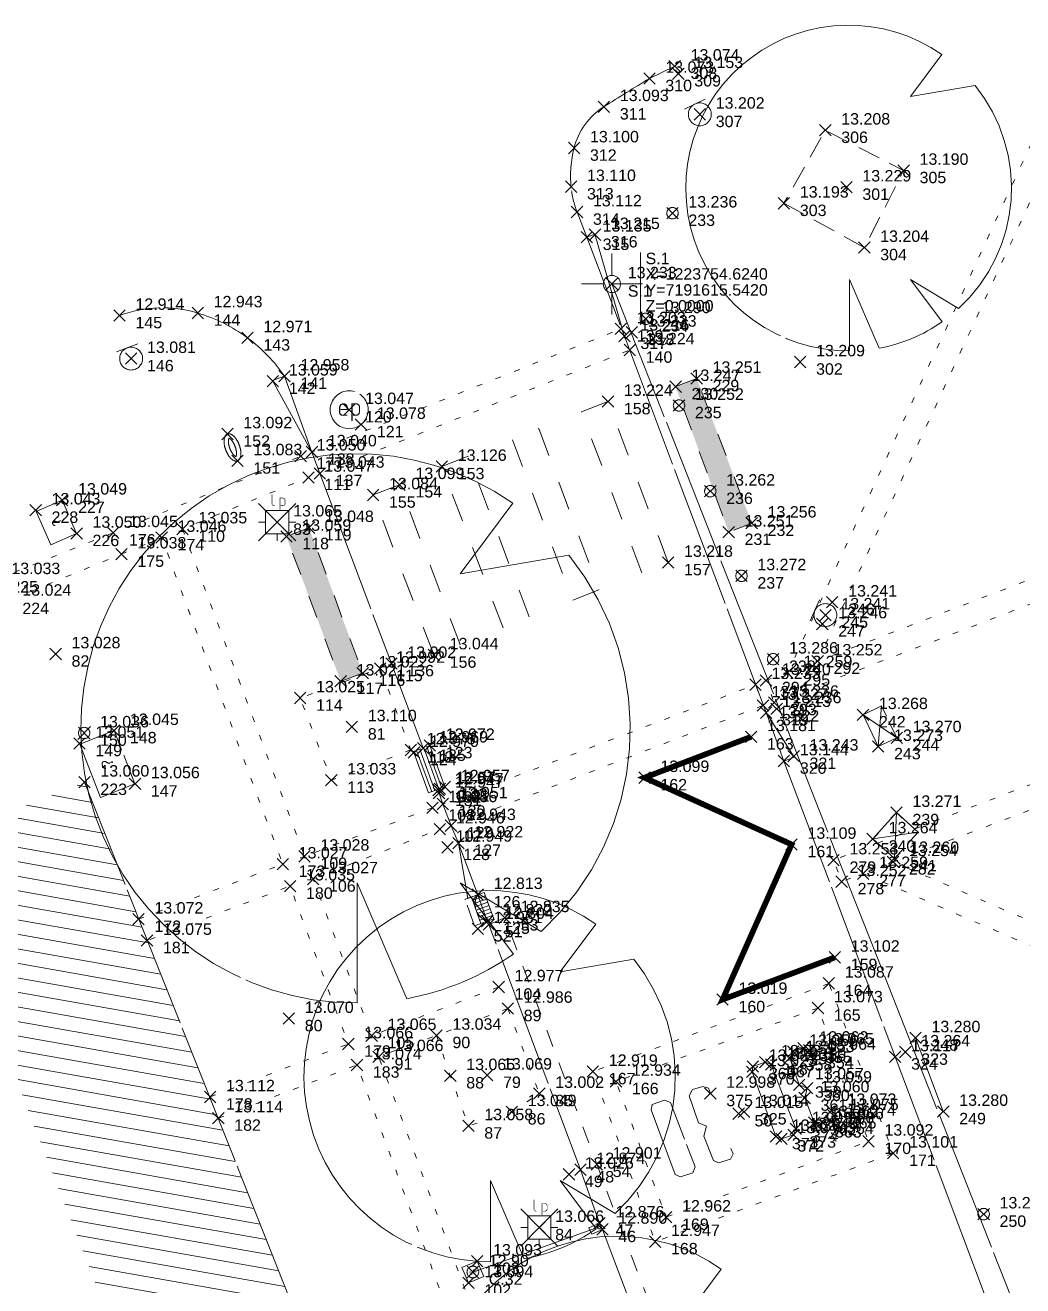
# Model space of a CAD drawing. Header units: metres. Extents: x 1223562 to 1223801, y 7191360 to 7191620.
# Drawn here: x 1223744.37 to 1223761.81, y 7191598.03 to 7191620.07 of the extents above; entities that cross this region are included whole.
import ezdxf

# ---------------------------------------------------------------- set-up
doc = ezdxf.new("R2010")
doc.units = ezdxf.units.M
doc.header["$PDMODE"] = 3
doc.header["$PDSIZE"] = 0.1
for name, pattern in [('LL_0822', [2.5, 2.5, 0]), ('LL_0824', [0.35, 0.1, -0.25]), ('LL_0828', [0.8, 0.4, -0.4]), ('LL_0829', [0.6, 0.3, -0.3]), ('ML_0862', [1, 0.5, -0.5]), ('ML_2576', [2.5, 2.5, 0]), ('ML_2577', [2.5, 2.5, 0]), ('RL_1105', [2.5, 2.5, 0]), ('Socle_Continu', [2.5, 2.5, 0]), ('TL_1182', [0.6, 0.4, -0.2]), ('Topo_Continu', [2.5, 2.5, 0]), ('YL_2901', [2.5, 2.5, 0])]:
    doc.linetypes.add(name, pattern=pattern)
for name, color, linetype, lineweight in [('BATIH_SCS', 201, 'Socle_Continu', 13), ('EAUPO_SCS', 140, 'Socle_Continu', 13), ('ECPUB_SCS', 30, 'Socle_Continu', 13), ('INDET_SCS', 7, 'Socle_Continu', 13), ('JARDI_SCS', 82, 'Socle_Continu', 13), ('MARQU_PSS', 7, 'Socle_Continu', 13), ('MARQU_SCS', 7, 'Socle_Continu', 13), ('MOBUR_PSS', 251, 'Socle_Continu', 13), ('MOBUR_SCS', 251, 'Socle_Continu', 13), ('SIGNV_SCS', 20, 'Socle_Continu', 13), ('SIGTA_SCI', 7, 'Socle_Continu', 13), ('SIGTM_PSI', 1, 'Socle_Continu', 13), ('SIGTM_SCI', 1, 'Socle_Continu', 13), ('SIGTO_PSI', 255, 'Socle_Continu', 13), ('SIGTO_SCI', 255, 'Socle_Continu', 13), ('TRANS_SCS', 242, 'Socle_Continu', 13), ('VOIRH_SCS', 7, 'Socle_Continu', 13), ('VOIRI_SCS', 7, 'Socle_Continu', 13)]:
    doc.layers.add(name, color=color, linetype=linetype, lineweight=lineweight)
for name, color, linetype, lineweight, true_color in [('BATIM_SCS', 7, 'Socle_Continu', 13, 0xdf7fff), ('EAUPL_SCS', 5, 'Socle_Continu', 13, 0x0000ff), ('SIGTR_PSS', 7, 'Socle_Continu', 13, 0x9966cc), ('SIGTS_PSS', 7, 'Socle_Continu', 13, 0x9966cc)]:
    doc.layers.add(name, color=color, linetype=linetype, lineweight=lineweight, true_color=true_color)
doc.styles.get("Standard").update_dxf_attribs({"font": 'arial.ttf'})
doc.styles.add('Style_1', font='WINGDNG2.TTF')
doc.styles.add('Style_2', font='WINGDNG3.TTF')
doc.linetypes.add('BL_0068', pattern='A,0.508,-0.254,["}",Style_2,S=0.254,R=0,X=-0.2,Y=-0.12],0.254', length=1.016)
doc.linetypes.add('NL_0902', pattern='A,0,["U",Style_1,S=0.127,R=0,X=-0.105,Y=-0.085],1', length=1)

# ---------------------------------------------------------------- blocks, each defined once
blk = doc.blocks.new('YP_1521')
at = {"layer": 'SIGTO_SCI', "color": 7, "linetype": 'Socle_Continu'}
blk.add_point((0, 0), dxfattribs=at)
at = {"layer": 'SIGTA_SCI', "linetype": 'Socle_Continu'}
blk.add_attdef('ALT', (0.278, 0.099), '', height=0.2, dxfattribs=at)
at = {"layer": 'SIGTA_SCI', "linetype": 'Socle_Continu', "flags": 9}
blk.add_attdef('CALQUE_ALT', (1.69, -1.18), '', height=0.2, dxfattribs=at)
at = {"layer": 'SIGTM_SCI', "linetype": 'Socle_Continu'}
blk.add_attdef('MAT', (0.278, -0.223), '', height=0.2, dxfattribs=at)
at = {"layer": 'SIGTM_SCI', "linetype": 'Socle_Continu', "flags": 9}
blk.add_attdef('CALQUE_MAT', (1.69, -1.501), '', height=0.2, dxfattribs=at)
at = {"layer": 'SIGTO_SCI', "linetype": 'Socle_Continu', "flags": 9}
for tag, p in [('ID', (1.69, 0.105)), ('NATURE', (1.69, -0.216)), ('FAMILLE', (1.69, -0.538)), ('CALQUE', (1.69, -0.859)), ('PCRS', (1.69, -1.823))]:
    blk.add_attdef(tag, p, '', height=0.2, dxfattribs=at)
blk = doc.blocks.new('YP_2900')
at = {"layer": 'SIGTO_PSI', "linetype": 'Socle_Continu'}
blk.add_line((0.5, 0), (0, 0), dxfattribs=at)
at = {"layer": 'SIGTO_PSI', "linetype": 'Socle_Continu', "flags": 128}
blk.add_lwpolyline([(0.5, -0.55), (0.5, 0.55)], dxfattribs=at)
at = {"layer": 'SIGTO_PSI', "color": 7, "linetype": 'Socle_Continu'}
blk.add_point((0, 0), dxfattribs=at)
at = {"layer": 'SIGTM_PSI', "color": 1, "linetype": 'Socle_Continu'}
blk.add_attdef('MAT', (0.589, 0.345), '', height=0.2, dxfattribs=at)
at = {"layer": 'SIGTM_PSI', "linetype": 'Socle_Continu', "flags": 9}
blk.add_attdef('CALQUE_MAT', (1.598, -0.695), '', height=0.2, dxfattribs=at)
at = {"layer": 'SIGTO_PSI', "linetype": 'Socle_Continu', "flags": 9}
for tag, p in [('ID', (1.598, 0.59)), ('NATURE', (1.598, 0.269)), ('FAMILLE', (1.598, -0.052)), ('CALQUE', (1.598, -0.374)), ('PCRS', (1.598, -1.016))]:
    blk.add_attdef(tag, p, '', height=0.2, dxfattribs=at)
at = {"layer": 'SIGTO_PSI', "linetype": 'Socle_Continu'}
for tag, p in [('X=', (0.589, 0.075)), ('Y=', (0.589, -0.204)), ('Z=', (0.589, -0.482))]:
    blk.add_attdef(tag, p, '', height=0.2, dxfattribs=at)
blk = doc.blocks.new('BP_0091')
at = {"layer": 'EAUPL_SCS', "linetype": 'Socle_Continu'}
h = blk.add_hatch(color=256, dxfattribs=at)
h.dxf.hatch_style = 1
h.paths.add_polyline_path([(0.094, 0), (0.906, 0, 0.388383)])
blk.add_line((0.906, 0), (0.094, 0), dxfattribs=at)
at = {"layer": 'EAUPL_SCS', "linetype": 'Socle_Continu', "flags": 128}
blk.add_lwpolyline([(0, 0), (0, 0.505), (1, 0.505), (1, 0)], close=True, dxfattribs=at)
at = {"layer": 'EAUPL_SCS', "linetype": 'Socle_Continu'}
blk.add_arc((0.5, -0.444), 0.602, 47.5494, 132.4506, dxfattribs=at)
at = {"layer": 'EAUPL_SCS', "linetype": 'Socle_Continu', "flags": 9}
for tag, p in [('ID', (1.448, 0.909)), ('NATURE', (1.448, 0.587)), ('CALQUE', (1.448, -0.055)), ('FAMILLE', (1.448, 0.266)), ('PCRS', (1.448, -0.377))]:
    blk.add_attdef(tag, p, '', height=0.2, dxfattribs=at)
blk = doc.blocks.new('TP_1202')
at = {"layer": 'JARDI_SCS', "linetype": 'Socle_Continu', "flags": 128}
blk.add_lwpolyline([(0.3101, -0.3354, 0.396139), (0.3553, 0.2812), (0.1772, 0.2506), (0.2638, 0.3665, 1.3671), (0.0084, -0.4525), (0.0084, -0.2556), (0.09, -0.4455, 0.10638), (0.2645, -0.3725), (0.1772, -0.2556)], format="xyb", close=True, dxfattribs=at)
at = {"layer": 'JARDI_SCS', "linetype": 'Socle_Continu', "flags": 9}
for tag, p in [('ID', (1.0001, 0.2274)), ('NATURE', (1.0001, -0.0939)), ('FAMILLE', (1.0001, -0.4152)), ('CALQUE', (1.0001, -0.7365)), ('PCRS', (1.0001, -1.0577))]:
    blk.add_attdef(tag, p, '', height=0.2, dxfattribs=at)
blk = doc.blocks.new('GP_0481')
at = {"layer": 'ECPUB_SCS', "linetype": 'Socle_Continu'}
for p, q in [((-0.325, 0.325), (0, 0)), ((0, 0), (0.325, 0.325)), ((0, 0), (-0.325, -0.325)), ((-0.203, 0), (-0.325, 0)), ((0.203, 0.203), (-0.203, 0.203)), ((-0.203, 0.203), (-0.203, -0.203)), ((0.325, -0.325), (0, 0)), ((0.203, 0.203), (0.203, -0.203)), ((0.203, 0), (0.325, 0)), ((-0.203, -0.203), (0.203, -0.203)), ((0, -0.203), (0, -0.325))]:
    blk.add_line(p, q, dxfattribs=at)
at = {"layer": 'ECPUB_SCS', "linetype": 'Socle_Continu', "const_width": 0.01, "flags": 128}
for points in [[(-0.092, 0.487), (-0.092, 0.321, 0.378783), (-0.059, 0.287), (-0.048, 0.287)], [(0.048, 0.22), (0.048, 0.42), (0.098, 0.42, -0.410802), (0.137, 0.381), (0.137, 0.323, -0.396178), (0.098, 0.287), (0.059, 0.287)]]:
    blk.add_lwpolyline(points, format="xyb", dxfattribs=at)
at = {"layer": 'ECPUB_SCS', "linetype": 'Socle_Continu', "flags": 9}
for tag, p in [('ID', (0.722, 0.587)), ('NATURE', (0.722, 0.266)), ('FAMILLE', (0.722, -0.055)), ('CALQUE', (0.722, -0.377)), ('PCRS', (0.722, -0.698))]:
    blk.add_attdef(tag, p, '', height=0.2, dxfattribs=at)
blk = doc.blocks.new('BP_0084')
at = {"layer": 'EAUPL_SCS', "linetype": 'Socle_Continu'}
blk.add_lwpolyline([(0, 0), (1, 0), (1, 1), (0, 1)], close=True, dxfattribs=at)
at = {"layer": 'EAUPL_SCS', "linetype": 'Socle_Continu', "const_width": 0.0235, "flags": 128}
for points in [[(0.464, 0.398), (0.376, 0.398, -0.424), (0.323, 0.451), (0.323, 0.54, -0.997785), (0.464, 0.54), (0.464, 0.504), (0.341, 0.504)], [(0.552, 0.292), (0.552, 0.61), (0.631, 0.61, -0.410802), (0.693, 0.548), (0.693, 0.457, -0.396178), (0.631, 0.398), (0.57, 0.398)]]:
    blk.add_lwpolyline(points, format="xyb", dxfattribs=at)
at = {"layer": 'EAUPL_SCS', "linetype": 'Socle_Continu'}
blk.add_circle((0.5, 0.5), 0.353, dxfattribs=at)
at = {"layer": 'EAUPL_SCS', "linetype": 'Socle_Continu', "flags": 9}
for tag, p in [('NATURE', (1.321, 0.875)), ('ID', (1.321, 1.197)), ('CALQUE', (1.321, 0.233)), ('FAMILLE', (1.321, 0.554)), ('PCRS', (1.321, -0.088)), ('TYPE', (1.321, -0.41))]:
    blk.add_attdef(tag, p, '', height=0.2, dxfattribs=at)
blk = doc.blocks.new('BP_0089')
at = {"layer": 'EAUPL_SCS', "linetype": 'Socle_Continu'}
for p, q in [((1, 0.813), (-0.001, 0.812)), ((0, 0.625), (1, 0.626)), ((1, 0.376), (0, 0.375)), ((0, 0.187), (1, 0.188))]:
    blk.add_line(p, q, dxfattribs=at)
at = {"layer": 'EAUPL_SCS', "linetype": 'Socle_Continu', "flags": 128}
blk.add_lwpolyline([(0, 0), (-0.001, 1), (0.999, 1), (1, 0.001)], close=True, dxfattribs=at)
at = {"layer": 'EAUPL_SCS', "linetype": 'Socle_Continu', "flags": 9}
for tag, p in [('ID', (1.216, 0.998)), ('NATURE', (1.216, 0.676)), ('FAMILLE', (1.216, 0.355)), ('CALQUE', (1.216, 0.034)), ('PCRS', (1.216, -0.287))]:
    blk.add_attdef(tag, p, '', height=0.2, dxfattribs=at)
blk = doc.blocks.new('BP_0093')
at = {"layer": 'EAUPL_SCS', "linetype": 'Socle_Continu'}
for p, q in [((1, 0.243), (0, 0.243)), ((0, 0), (1, 0)), ((0.125, 0.243), (0.125, -0.243)), ((0.25, -0.243), (0.25, 0.243)), ((0.375, 0.243), (0.375, -0.243)), ((0.5, -0.243), (0.5, 0.243)), ((0.625, 0.243), (0.625, -0.243)), ((0.75, -0.243), (0.75, 0.243)), ((0.875, 0.243), (0.875, -0.243))]:
    blk.add_line(p, q, dxfattribs=at)
at = {"layer": 'EAUPL_SCS', "linetype": 'Socle_Continu', "flags": 128}
blk.add_lwpolyline([(1, -0.243), (0, -0.243), (0, 0.485), (1, 0.485)], close=True, dxfattribs=at)
at = {"layer": 'EAUPL_SCS', "linetype": 'Socle_Continu'}
blk.add_arc((0.5, -0.394), 0.636, 38.2258, 141.7742, dxfattribs=at)
at = {"layer": 'EAUPL_SCS', "linetype": 'Socle_Continu', "flags": 9}
for tag, p in [('ID', (1.496, 0.814)), ('NATURE', (1.496, 0.492)), ('CALQUE', (1.496, -0.15)), ('FAMILLE', (1.496, 0.171)), ('PCRS', (1.496, -0.471))]:
    blk.add_attdef(tag, p, '', height=0.2, dxfattribs=at)
blk = doc.blocks.new('LP_0841')
at = {"layer": 'VOIRI_SCS', "linetype": 'Socle_Continu', "flags": 128}
blk.add_lwpolyline([(0, 0), (0, 0.5), (1, 0)], dxfattribs=at)
at = {"layer": 'VOIRI_SCS', "linetype": 'Socle_Continu', "flags": 9}
for tag, p in [('ID', (1.428, 0.548)), ('NATURE', (1.428, 0.227)), ('FAMILLE', (1.428, -0.095)), ('CALQUE', (1.428, -0.416)), ('PCRS', (1.428, -0.737))]:
    blk.add_attdef(tag, p, '', height=0.2, dxfattribs=at)
blk = doc.blocks.new('LP_0842')
at = {"layer": 'VOIRI_SCS', "linetype": 'Socle_Continu', "flags": 128}
blk.add_lwpolyline([(1, 0), (1, 0.5), (0, 0)], dxfattribs=at)
at = {"layer": 'VOIRI_SCS', "linetype": 'Socle_Continu', "flags": 9}
for tag, p in [('ID', (1.488, 0.614)), ('NATURE', (1.488, 0.292)), ('FAMILLE', (1.488, -0.029)), ('CALQUE', (1.488, -0.35)), ('PCRS', (1.488, -0.672))]:
    blk.add_attdef(tag, p, '', height=0.2, dxfattribs=at)
blk = doc.blocks.new('HP_0569')
at = {"layer": 'SIGNV_SCS', "linetype": 'Socle_Continu'}
blk.add_line((-0.2, -0.2), (0.2, -0.2), dxfattribs=at)
blk.add_circle((0, 0), 0.2, dxfattribs=at)
at = {"layer": 'SIGNV_SCS', "linetype": 'Socle_Continu', "flags": 9}
for tag, p in [('ID', (0.713, 0.595)), ('NATURE', (0.713, 0.273)), ('FAMILLE', (0.713, -0.048)), ('CALQUE', (0.713, -0.369)), ('PCRS', (0.713, -0.69))]:
    blk.add_attdef(tag, p, '', height=0.2, dxfattribs=at)
blk = doc.blocks.new('KP_0764')
at = {"layer": 'INDET_SCS', "linetype": 'Socle_Continu', "flags": 128}
blk.add_lwpolyline([(0, 1), (1, 1), (1, 0), (0, 0)], close=True, dxfattribs=at)
blk.add_lwpolyline([(0.437, 0.578, -1), (0.562, 0.578, -0.209077), (0.53, 0.497, 0.201083), (0.5, 0.426), (0.5, 0.391)], format="xyb", dxfattribs=at)
at = {"layer": 'INDET_SCS', "linetype": 'Socle_Continu'}
blk.add_lwpolyline([(0.494, 0.365, 0.098491), (0.493, 0.362, 0.098491), (0.492, 0.359, 0.098491), (0.493, 0.356, 0.098491), (0.494, 0.354, 0.098491), (0.497, 0.352, 0.098491), (0.5, 0.352, 0.098491), (0.503, 0.352, 0.098491), (0.506, 0.354, 0.098491), (0.507, 0.356, 0.098491), (0.508, 0.359, 0.098491), (0.507, 0.362, 0.098491), (0.506, 0.365, 0.098491), (0.503, 0.367, 0.098491), (0.5, 0.367, 0.098491), (0.497, 0.367, 0.098491)], format="xyb", close=True, dxfattribs=at)
blk.add_lwpolyline([(0.494, 0.365, 0.098491), (0.493, 0.362, 0.098491), (0.492, 0.359, 0.098491), (0.493, 0.356, 0.098491), (0.494, 0.354, 0.098491), (0.497, 0.352, 0.098491), (0.5, 0.352, 0.098491), (0.503, 0.352, 0.098491), (0.506, 0.354, 0.098491), (0.507, 0.356, 0.098491), (0.508, 0.359, 0.098491), (0.507, 0.362, 0.098491), (0.506, 0.365, 0.098491), (0.503, 0.367, 0.098491), (0.5, 0.367, 0.098491), (0.497, 0.367, 0.098491)], format="xyb", close=True, dxfattribs=at)
at = {"layer": 'INDET_SCS', "linetype": 'Socle_Continu', "flags": 9}
for tag, p in [('ID', (1.453, 0.86)), ('NATURE', (1.453, 0.539)), ('FAMILLE', (1.453, 0.218)), ('CALQUE', (1.453, -0.103)), ('PCRS', (1.453, -0.425))]:
    blk.add_attdef(tag, p, '', height=0.2, dxfattribs=at)
blk = doc.blocks.new('AP_0001')
at = {"layer": 'EAUPO_SCS', "linetype": 'Socle_Continu'}
blk.add_line((0.113, 0.113), (-0.113, -0.113), dxfattribs=at)
blk.add_circle((0, 0), 0.1, dxfattribs=at)
at = {"layer": 'EAUPO_SCS', "linetype": 'Socle_Continu', "flags": 9}
for tag, p in [('ID', (0.809, 0.507)), ('NATURE', (0.809, 0.186)), ('FAMILLE', (0.809, -0.135)), ('CALQUE', (0.809, -0.456)), ('PCRS', (0.809, -0.778))]:
    blk.add_attdef(tag, p, '', height=0.2, dxfattribs=at)
blk = doc.blocks.new('NP_2604')
at = {"layer": 'MOBUR_PSS', "linetype": 'Topo_Continu'}
for points in [[(0, 0, 0.174705), (0.031, -0.085, 0.104203), (0.146, -0.177, 0.064948), (0.298, -0.229, 0.051099), (0.5, -0.25, 0.051099), (0.702, -0.229, 0.064948), (0.854, -0.177, 0.104203), (0.969, -0.085, 0.174705), (1, 0, 0.174705), (0.969, 0.085, 0.104203), (0.854, 0.177, 0.064948), (0.702, 0.229, 0.051099), (0.5, 0.25, 0.051099), (0.298, 0.229, 0.064948), (0.146, 0.177, 0.104203), (0.031, 0.085, 0.174705)], [(0.159, 0, 0.083919), (0.214, -0.041, 0.064948), (0.329, -0.08, 0.051099), (0.5, -0.098, 0.051099), (0.671, -0.08, 0.064948), (0.786, -0.041, 0.083918), (0.841, 0, 0.083918), (0.786, 0.041, 0.064948), (0.671, 0.08, 0.051099), (0.5, 0.098, 0.051099), (0.329, 0.08, 0.064948), (0.214, 0.041, 0.083918)]]:
    blk.add_lwpolyline(points, format="xyb", close=True, dxfattribs=at)
at = {"layer": 'MOBUR_PSS', "linetype": 'Topo_Continu', "flags": 9}
for tag, p in [('ID', (1.535, 0.463)), ('NATURE', (1.535, 0.142)), ('FAMILLE', (1.535, -0.18)), ('CALQUE', (1.535, -0.501))]:
    blk.add_attdef(tag, p, '', height=0.2, dxfattribs=at)
at = {"layer": 'MOBUR_PSS', "linetype": 'Socle_Continu', "flags": 9}
blk.add_attdef('PCRS', (1.535, -0.822), '', height=0.2, dxfattribs=at)
blk = doc.blocks.new('LP_0843')
at = {"layer": 'VOIRI_SCS', "linetype": 'Socle_Continu'}
blk.add_circle((0, 0), 0.1, dxfattribs=at)
at = {"layer": 'VOIRI_SCS', "linetype": 'Socle_Continu', "flags": 9}
for tag, p in [('ID', (0.829, 0.061)), ('NATURE', (0.829, -0.26)), ('FAMILLE', (0.829, -0.582)), ('CALQUE', (0.829, -0.903)), ('PCRS', (0.829, -1.224))]:
    blk.add_attdef(tag, p, '', height=0.2, dxfattribs=at)
blk = doc.blocks.new('NP_0936')
at = {"layer": 'MOBUR_SCS', "linetype": 'Socle_Continu'}
for p, q in [((0, 0), (1, 1)), ((0, 1), (1, 0))]:
    blk.add_line(p, q, dxfattribs=at)
at = {"layer": 'MOBUR_SCS', "linetype": 'Socle_Continu', "flags": 128}
blk.add_lwpolyline([(1, 0), (0, 0), (0, 1), (1, 1)], close=True, dxfattribs=at)
at = {"layer": 'MOBUR_SCS', "linetype": 'Socle_Continu', "flags": 9}
for tag, p in [('NATURE', (1.232, 0.525)), ('ID', (1.232, 0.847)), ('FAMILLE', (1.232, 0.204)), ('CALQUE', (1.232, -0.117)), ('PCRS', (1.232, -0.438))]:
    blk.add_attdef(tag, p, '', height=0.2, dxfattribs=at)
blk = doc.blocks.new('YP_2903')
at = {"layer": 'SIGTR_PSS', "color": 1, "linetype": 'Socle_Continu'}
blk.add_line((0, 0.15), (0, 0.533), dxfattribs=at)
at = {"layer": 'SIGTR_PSS', "color": 5, "linetype": 'Socle_Continu'}
blk.add_line((-0.15, 0), (-0.533, 0), dxfattribs=at)
at = {"layer": 'SIGTR_PSS', "color": 3, "linetype": 'Socle_Continu'}
blk.add_line((0.15, 0), (0.533, 0), dxfattribs=at)
at = {"layer": 'SIGTR_PSS', "color": 2, "linetype": 'Socle_Continu'}
blk.add_line((0, -0.15), (0, -0.533), dxfattribs=at)
at = {"layer": 'SIGTR_PSS', "color": 4, "linetype": 'Socle_Continu'}
blk.add_circle((0, 0), 0.15, dxfattribs=at)
at = {"layer": 'SIGTR_PSS', "linetype": 'Socle_Continu', "flags": 9}
for tag, p in [('ID', (1.343, 0.305)), ('NATURE', (1.343, -0.016)), ('FAMILLE', (1.343, -0.337)), ('CALQUE', (1.343, -0.659)), ('PCRS', (1.343, -0.98))]:
    blk.add_attdef(tag, p, '', height=0.2, dxfattribs=at)
blk = doc.blocks.new('QP_1043')
at = {"layer": 'TRANS_SCS', "linetype": 'Socle_Continu'}
blk.add_line((-0.2, -0.2), (0.2, -0.2), dxfattribs=at)
blk.add_circle((0, 0), 0.2, dxfattribs=at)
at = {"layer": 'TRANS_SCS', "linetype": 'Socle_Continu', "flags": 9}
for tag, p in [('ID', (0.685, 0.52)), ('NATURE', (0.685, 0.199)), ('FAMILLE', (0.685, -0.123)), ('CALQUE', (0.685, -0.444)), ('PCRS', (0.685, -0.765))]:
    blk.add_attdef(tag, p, '', height=0.2, dxfattribs=at)
blk = doc.blocks.new('BP_0081')
at = {"layer": 'EAUPL_SCS', "linetype": 'Socle_Continu', "const_width": 0.0333, "flags": 128}
for points in [[(-0.051, -0.144), (-0.176, -0.144, -0.424), (-0.251, -0.069), (-0.251, 0.056, -0.997785), (-0.051, 0.056), (-0.051, 0.006), (-0.226, 0.006)], [(0.073, -0.295), (0.073, 0.156), (0.186, 0.156, -0.410802), (0.273, 0.068), (0.273, -0.062, -0.396178), (0.186, -0.144), (0.098, -0.144)]]:
    blk.add_lwpolyline(points, format="xyb", dxfattribs=at)
at = {"layer": 'EAUPL_SCS', "linetype": 'Socle_Continu'}
blk.add_circle((0, 0), 0.5, dxfattribs=at)
at = {"layer": 'EAUPL_SCS', "linetype": 'Socle_Continu', "flags": 9}
for tag, p in [('ID', (0.931, 0.67)), ('NATURE', (0.931, 0.348)), ('FAMILLE', (0.931, 0.027)), ('CALQUE', (0.931, -0.294)), ('PCRS', (0.931, -0.615)), ('TYPE', (0.931, -0.937))]:
    blk.add_attdef(tag, p, '', height=0.2, dxfattribs=at)

msp = doc.modelspace()

# ---------------------------------------------------------------- hatches: boundary and pattern name
at = {"layer": 'BATIH_SCS', "linetype": 'Socle_Continu'}
h = msp.add_hatch(dxfattribs=at)
h.set_pattern_fill('RL_1107', color=256, angle=305, pattern_type=2)
h.set_pattern_definition([(350, (0, 0), (0.043412044417, 0.246201938253), [])])
h.paths.add_polyline_path([(1223745.405, 7191606.831), (1223742.617, 7191605.723), (1223747.24, 7191593.865), (1223750.272, 7191585.197), (1223753.355, 7191586.401), (1223749.971, 7191594.871), (1223750.055, 7191594.902), (1223749.893, 7191595.342), (1223749.253, 7191597.097), (1223749.03, 7191597.711)])
h.paths.add_polyline_path([(1223749.174, 7191596.629), (1223749.214, 7191596.518), (1223749.128, 7191596.55)], flags=16)
h.paths.add_polyline_path([(1223751.222, 7191591.491), (1223751.276, 7191591.357), (1223751.169, 7191591.392)], flags=16)
h.paths.add_polyline_path([(1223751.628, 7191590.127), (1223751.682, 7191589.992), (1223751.575, 7191590.028)], flags=16)
at = {"layer": 'VOIRH_SCS', "linetype": 'Socle_Continu'}
h = msp.add_hatch(dxfattribs=at)
h.set_pattern_fill('LL_0828', color=256, pattern_type=2)
h.set_pattern_definition([(0, (0, 0), (0, 0.1099852), [0.0635, -0.127]), (120, (0, 0), (-0.0952499772403, -0.0549926), [0.0635, -0.127]), (60, (0.0635, 0), (-0.0952499772403, 0.0549926), [0.0635, -0.127])])
h.paths.add_polyline_path([(1223756.106, 7191613.889), (1223755.738, 7191613.747), (1223756.665, 7191611.202), (1223757.068, 7191611.359)])
h.paths.add_polyline_path([(1223750.268, 7191608.738), (1223749.884, 7191608.597), (1223748.935, 7191611.127), (1223749.33, 7191611.281)])
h.paths.add_polyline_path([(1223773.638, 7191567.527), (1223774.009, 7191567.694), (1223774.374, 7191566.862), (1223774.755, 7191566.044), (1223775.18, 7191565.272), (1223775.679, 7191564.559), (1223775.355, 7191564.321), (1223774.826, 7191565.063), (1223774.385, 7191565.854), (1223773.987, 7191566.695)])
h.paths.add_polyline_path([(1223767.145, 7191564.407), (1223767.508, 7191564.565), (1223768.539, 7191562.053), (1223768.158, 7191561.915)])

# ---------------------------------------------------------------- linework, layer by layer
at = {"layer": 'BATIM_SCS', "linetype": 'RL_1105', "flags": 128}
msp.add_lwpolyline([(1223750.272, 7191585.197), (1223753.355, 7191586.401), (1223749.971, 7191594.871), (1223750.055, 7191594.902), (1223749.893, 7191595.342), (1223749.253, 7191597.097), (1223749.03, 7191597.711), (1223745.405, 7191606.831)], dxfattribs=at)
at = {"layer": 'EAUPL_SCS', "linetype": 'BL_0068', "flags": 128}
msp.add_lwpolyline([(1223752.194, 7191598.268), (1223754.434, 7191599.068)], dxfattribs=at)
at = {"layer": 'JARDI_SCS', "linetype": 'TL_1182', "flags": 128}
msp.add_lwpolyline([(1223757.631, 7191616.952), (1223759.036, 7191616.178), (1223759.724, 7191617.526), (1223758.355, 7191618.229)], close=True, dxfattribs=at)
at = {"layer": 'MARQU_PSS', "color": 40, "linetype": 'ML_2576', "true_color": 0xffbf00, "const_width": 0.1}
msp.add_lwpolyline([(1223758.521, 7191603.769), (1223756.559, 7191603.032), (1223757.765, 7191605.743), (1223755.194, 7191606.911), (1223757.057, 7191607.625)], dxfattribs=at)
at = {"layer": 'MARQU_PSS', "linetype": 'ML_2577', "flags": 128}
for points in [[(1223758.106, 7191602.055), (1223758.072, 7191602.147), (1223757.973, 7191602.179), (1223757.794, 7191602.122), (1223757.734, 7191602.014), (1223757.896, 7191601.539), (1223758.037, 7191601.482), (1223757.994, 7191601.311), (1223758.162, 7191600.88), (1223758.246, 7191600.842), (1223758.457, 7191600.904), (1223758.504, 7191601), (1223758.464, 7191601.091)], [(1223756.345, 7191601.39), (1223756.31, 7191601.482), (1223756.211, 7191601.514), (1223756.033, 7191601.457), (1223755.973, 7191601.35), (1223756.135, 7191600.874), (1223756.275, 7191600.817), (1223756.232, 7191600.646), (1223756.4, 7191600.216), (1223756.485, 7191600.178), (1223756.695, 7191600.239), (1223756.742, 7191600.336), (1223756.702, 7191600.426)]]:
    msp.add_lwpolyline(points, dxfattribs=at)
for points in [[(1223757.408, 7191601.895), (1223757.303, 7191601.939), (1223757.089, 7191601.862), (1223757.074, 7191601.767), (1223757.492, 7191600.637), (1223757.588, 7191600.597), (1223757.798, 7191600.665), (1223757.841, 7191600.77)], [(1223755.646, 7191601.23), (1223755.541, 7191601.274), (1223755.327, 7191601.198), (1223755.312, 7191601.102), (1223755.73, 7191599.973), (1223755.826, 7191599.932), (1223756.036, 7191600.001), (1223756.079, 7191600.105)]]:
    msp.add_lwpolyline(points, close=True, dxfattribs=at)
at = {"layer": 'MARQU_SCS', "linetype": 'ML_0862', "flags": 128}
for points in [[(1223754.556, 7191613.486), (1223754.094, 7191613.306), (1223755.146, 7191610.49), (1223755.607, 7191610.672)], [(1223753.345, 7191613.012), (1223754.397, 7191610.195), (1223753.936, 7191610.012), (1223752.883, 7191612.832)], [(1223751.652, 7191612.35), (1223752.113, 7191612.531), (1223753.182, 7191609.715), (1223752.721, 7191609.533)]]:
    msp.add_lwpolyline(points, close=True, dxfattribs=at)
msp.add_lwpolyline([(1223750.45, 7191611.853), (1223750.913, 7191612.032), (1223751.972, 7191609.237), (1223751.511, 7191609.055), (1223750.45, 7191611.853)], dxfattribs=at)
at = {"layer": 'MOBUR_SCS', "linetype": 'NL_0902', "flags": 128}
msp.add_lwpolyline([(1223759.932, 7191602.361), (1223760.417, 7191601.074)], dxfattribs=at)
at = {"layer": 'SIGTS_PSS', "linetype": 'YL_2901', "flags": 128}
msp.add_lwpolyline([(1223754.624, 7191615.542), (1223774.768, 7191564.41), (1223759.899, 7191516.921), (1223739.481, 7191487.157), (1223712.27, 7191430.488), (1223666.985, 7191365.329), (1223604.313, 7191397.356), (1223562.746, 7191366.34)], dxfattribs=at)
at = {"layer": 'VOIRI_SCS', "linetype": 'LL_0824', "flags": 128}
for points in [[(1223765.576, 7191611.341), (1223757.459, 7191608.226), (1223757.318, 7191608.61), (1223757.695, 7191608.743), (1223762.659, 7191619.532)], [(1223765.431, 7191611.723), (1223758.221, 7191608.948), (1223762.104, 7191617.35), (1223763.672, 7191616.66)], [(1223743.85, 7191610.37), (1223745.905, 7191611.192), (1223749.184, 7191612.531)], [(1223751.488, 7191606.383), (1223749.252, 7191605.536), (1223747.117, 7191611.257), (1223749.32, 7191612.16)], [(1223746.35, 7191604.436), (1223748.871, 7191605.399), (1223746.754, 7191611.109), (1223746.053, 7191610.819), (1223744.042, 7191609.993)], [(1223763.557, 7191592.192), (1223763.363, 7191592.728), (1223767.63, 7191601.52), (1223759.017, 7191605.233), (1223758.641, 7191605.093), (1223758.499, 7191605.47), (1223766.643, 7191608.596)], [(1223766.823, 7191608.192), (1223759.538, 7191605.44), (1223767.801, 7191601.871), (1223768.71, 7191603.79)], [(1223752.645, 7191603.252), (1223750.425, 7191602.401), (1223749.402, 7191605.14), (1223751.618, 7191606.012)], [(1223747.601, 7191601.329), (1223750.017, 7191602.255), (1223749, 7191605.015), (1223746.499, 7191604.064)], [(1223752.804, 7191602.876), (1223751.559, 7191602.405), (1223750.548, 7191602.031), (1223753.65, 7191593.674), (1223755.924, 7191594.498)], [(1223752.804, 7191602.876), (1223753.356, 7191601.389), (1223752.875, 7191601.07), (1223752.116, 7191600.823), (1223751.8, 7191601.7), (1223751.559, 7191602.405)], [(1223747.745, 7191600.96), (1223750.168, 7191601.888), (1223753.251, 7191593.532)]]:
    msp.add_lwpolyline(points, dxfattribs=at)
at = {"layer": 'VOIRI_SCS', "linetype": 'LL_0822', "flags": 128}
for points in [[(1223755.722, 7191619.348), (1223755.28, 7191619.135)], [(1223751.326, 7191607.426), (1223750.77, 7191608.905), (1223749.518, 7191612.23), (1223749.382, 7191612.604), (1223748.903, 7191613.93)], [(1223752.281, 7191604.865), (1223751.941, 7191605.767), (1223751.812, 7191606.071), (1223751.67, 7191606.45), (1223751.603, 7191606.638), (1223751.596, 7191606.696)], [(1223754.409, 7191599.123), (1223754.074, 7191600.057), (1223752.475, 7191604.343)], [(1223765.495, 7191570.963), (1223762.623, 7191578.069), (1223762.13, 7191579.287), (1223758.808, 7191587.529), (1223758.389, 7191588.545), (1223758.091, 7191589.312), (1223757.636, 7191590.403), (1223756.845, 7191592.537), (1223756.106, 7191594.56), (1223755.736, 7191595.649), (1223754.459, 7191599.014)]]:
    msp.add_lwpolyline(points, dxfattribs=at)
for points in [[(1223755.28, 7191619.135, 0.003964), (1223754.485, 7191618.639, 0.191451), (1223753.963, 7191617.918, 0.086045), (1223753.911, 7191617.242, 0.068478), (1223754.015, 7191616.799), (1223754.185, 7191616.359), (1223754.844, 7191614.628), (1223757.321, 7191608.048), (1223757.631, 7191607.202), (1223759.576, 7191602.03), (1223761.312, 7191597.424), (1223761.668, 7191596.596), (1223763.242, 7191592.427), (1223763.624, 7191591.386), (1223764.24, 7191589.684), (1223765.593, 7191586.147), (1223769.092, 7191577.497), (1223770.519, 7191573.951), (1223771.016, 7191572.708), (1223772.563, 7191568.888), (1223773.004, 7191567.816)], [(1223748.903, 7191613.93, 0.0828), (1223748.255, 7191614.599, 0.086562), (1223747.385, 7191615.034, 0.162808), (1223746.018, 7191614.99)]]:
    msp.add_lwpolyline(points, format="xyb", dxfattribs=at)
at = {"layer": 'VOIRI_SCS', "linetype": 'LL_0824', "flags": 128}
for points in [[(1223749.518, 7191612.23), (1223749.382, 7191612.604), (1223754.782, 7191614.756), (1223754.937, 7191614.387)], [(1223751.11, 7191607.395), (1223749.721, 7191606.868), (1223749.176, 7191608.303), (1223750.574, 7191608.82)], [(1223751.812, 7191606.071), (1223751.67, 7191606.45), (1223757.136, 7191608.537), (1223757.266, 7191608.172)], [(1223758.417, 7191603.315), (1223754.292, 7191601.773), (1223755.379, 7191598.8), (1223759.542, 7191600.345)], [(1223758.227, 7191602.884), (1223754.696, 7191601.6), (1223755.573, 7191599.227), (1223759.11, 7191600.554)]]:
    msp.add_lwpolyline(points, close=True, dxfattribs=at)
at = {"layer": 'VOIRI_SCS', "linetype": 'LL_0828', "flags": 128}
for points in [[(1223756.106, 7191613.889), (1223755.738, 7191613.747), (1223756.665, 7191611.202), (1223757.068, 7191611.359)], [(1223750.268, 7191608.738), (1223749.884, 7191608.597), (1223748.935, 7191611.127), (1223749.33, 7191611.281)]]:
    msp.add_lwpolyline(points, close=True, dxfattribs=at)
at = {"layer": 'VOIRI_SCS', "linetype": 'LL_0829', "flags": 128}
msp.add_lwpolyline([(1223752.475, 7191604.343), (1223752.751, 7191604.461), (1223754.36, 7191600.152), (1223756.06, 7191595.661), (1223757.142, 7191592.616), (1223757.927, 7191590.51), (1223759.083, 7191587.643), (1223762.406, 7191579.414), (1223762.908, 7191578.157), (1223764.002, 7191575.443), (1223765.787, 7191571.039), (1223767.498, 7191566.83), (1223767.926, 7191565.747), (1223768.066, 7191565.37), (1223769.643, 7191561.476), (1223769.815, 7191561.017), (1223769.425, 7191560.247), (1223766.949, 7191555.533), (1223764.97, 7191551.709), (1223762.659, 7191547.281), (1223762.626, 7191547.283), (1223761.802, 7191545.64), (1223760.524, 7191543.187), (1223758.17, 7191538.723), (1223756.846, 7191536.066), (1223754.37, 7191531.312), (1223750.366, 7191523.521), (1223750.044, 7191522.952), (1223746.156, 7191515.393), (1223744.617, 7191512.385), (1223743.605, 7191510.507), (1223739.637, 7191502.779), (1223739.391, 7191502.359), (1223738.931, 7191502.573)], dxfattribs=at)

# ---------------------------------------------------------------- block references
at = {"layer": 'EAUPL_SCS', "linetype": 'Socle_Continu', "xscale": 0.6622450225534953, "yscale": 0.6622450225534953, "zscale": 1.001824445043271}
msp.add_blockref('BP_0081', (1223750.032, 7191613.343), dxfattribs=at)
at = {"layer": 'EAUPL_SCS', "linetype": 'Socle_Continu'}
for name, p, xscale, yscale, rotation in [('BP_0089', (1223751.705, 7191606.749), 0.7694234435287033, 0.3023288403245055, 109.9257399281), ('BP_0093', (1223752.446, 7191604.403), 0.4899846309504035, 0.4899846309504035, 109.6674004287447), ('BP_0091', (1223754.459, 7191599.014), 0.1206049582395219, 0.4038, 114.4780427595992), ('BP_0084', (1223752.117, 7191598.078), 0.2899437993228989, 0.2899437993228989, 23.05237641782052)]:
    msp.add_blockref(name, p, dxfattribs=dict(at, xscale=xscale, yscale=yscale, rotation=rotation))
at = {"layer": 'EAUPO_SCS', "linetype": 'Socle_Continu'}
msp.add_blockref('AP_0001', (1223745.4, 7191607.691), dxfattribs=at)
at = {"layer": 'ECPUB_SCS', "linetype": 'Socle_Continu'}
for p in [(1223748.775, 7191611.378), (1223753.355, 7191599.046)]:
    msp.add_blockref('GP_0481', p, dxfattribs=at)
at = {"layer": 'INDET_SCS', "linetype": 'Socle_Continu'}
for p, xscale, yscale, rotation in [((1223745.268, 7191611.181), 0.6323580883244017, 0.4943575904659028, 113.5068966165314), ((1223746.288, 7191606.802), 1.001109851443136, 0.6446620278866878, 111.4675257521249)]:
    msp.add_blockref('KP_0764', p, dxfattribs=dict(at, xscale=xscale, yscale=yscale, rotation=rotation))
at = {"layer": 'JARDI_SCS', "linetype": 'Socle_Continu'}
for p, xscale, yscale in [((1223758.724, 7191617.234), 6.323881960577788, 6.323881960577788), ((1223750.08, 7191607.799), 10.66694714199233, 10.66694714199233), ((1223752.444, 7191601.709), 7.209273888451212, 7.209273888451212), ((1223754.667, 7191595.726), 7.080720152033677, 7.080720152033677)]:
    msp.add_blockref('TP_1202', p, dxfattribs=dict(at, xscale=xscale, yscale=yscale))
at = {"layer": 'MOBUR_PSS', "linetype": 'Socle_Continu', "xscale": 0.5032783320969424, "yscale": -0.5032783320969424, "rotation": 110.4690358045573}
msp.add_blockref('NP_2604', (1223748.08, 7191612.448), dxfattribs=at)
at = {"layer": 'MOBUR_SCS', "linetype": 'Socle_Continu'}
for p, xscale, yscale, rotation in [((1223759.014, 7191608.011), 0.6170688158130846, 0.359038616875772, 295.3906986316575), ((1223759.6, 7191606.301), 0.6223138707254444, 0.5103981964457459, 227.912380630537)]:
    msp.add_blockref('NP_0936', p, dxfattribs=dict(at, xscale=xscale, yscale=yscale, rotation=rotation))
at = {"layer": 'SIGNV_SCS', "linetype": 'Socle_Continu'}
for p, rotation in [((1223756.161, 7191618.507), 205.7241305900054), ((1223746.221, 7191614.237), 200.3164863915985)]:
    msp.add_blockref('HP_0569', p, dxfattribs=dict(at, rotation=rotation))
at = {"layer": 'SIGTO_PSI', "color": 193, "linetype": 'Socle_Continu'}
msp.add_blockref('YP_2900', (1223754.624, 7191615.542), dxfattribs=at).add_auto_attribs({'MAT': 'S.1', 'X=': 'X=1223754.6240', 'Y=': 'Y=7191615.5420', 'Z=': 'Z=0.0000'})
at = {"layer": 'SIGTO_SCI', "linetype": 'Socle_Continu'}
for p, values in [((1223755.722, 7191619.348), {'ALT': '13.074', 'MAT': '308'}), ((1223755.786, 7191619.217), {'ALT': '13.153', 'MAT': '309'}), ((1223755.28, 7191619.135), {'ALT': '13.073', 'MAT': '310'}), ((1223754.485, 7191618.639), {'ALT': '13.093', 'MAT': '311'}), ((1223756.161, 7191618.507), {'ALT': '13.202', 'MAT': '307'}), ((1223758.355, 7191618.229), {'ALT': '13.208', 'MAT': '306'}), ((1223753.963, 7191617.918), {'ALT': '13.100', 'MAT': '312'}), ((1223759.724, 7191617.526), {'ALT': '13.190', 'MAT': '305'}), ((1223753.911, 7191617.242), {'ALT': '13.110', 'MAT': '313'}), ((1223758.724, 7191617.234), {'ALT': '13.229', 'MAT': '301'}), ((1223757.631, 7191616.952), {'ALT': '13.193', 'MAT': '303'}), ((1223754.015, 7191616.799), {'ALT': '13.112', 'MAT': '314'}), ((1223755.683, 7191616.779), {'ALT': '13.236', 'MAT': '233'}), ((1223754.185, 7191616.359), {'ALT': '13.135', 'MAT': '315'}), ((1223754.329, 7191616.403), {'ALT': '13.215', 'MAT': '316'}), ((1223759.036, 7191616.178), {'ALT': '13.204', 'MAT': '304'}), ((1223754.624, 7191615.542), {'ALT': '13.233', 'MAT': 'S.1'}), ((1223746.018, 7191614.99), {'ALT': '12.914', 'MAT': '145'}), ((1223747.385, 7191615.034), {'ALT': '12.943', 'MAT': '144'}), ((1223754.782, 7191614.756), {'ALT': '13.203', 'MAT': '139'}), ((1223755.216, 7191614.933), {'ALT': '13.290', 'MAT': '234'}), ((1223748.255, 7191614.599), {'ALT': '12.971', 'MAT': '143'}), ((1223754.844, 7191614.628), {'ALT': '13.216', 'MAT': '317'}), ((1223754.972, 7191614.696), {'ALT': '13.233', 'MAT': '318'}), ((1223754.937, 7191614.387), {'ALT': '13.224', 'MAT': '140'}), ((1223746.221, 7191614.237), {'ALT': '13.081', 'MAT': '146'}), ((1223757.915, 7191614.178), {'ALT': '13.209', 'MAT': '302'}), ((1223748.903, 7191613.93), {'ALT': '12.958', 'MAT': '141'}), ((1223756.106, 7191613.889), {'ALT': '13.251', 'MAT': '229'}), ((1223748.699, 7191613.842), {'ALT': '13.059', 'MAT': '142'}), ((1223755.738, 7191613.747), {'ALT': '13.247', 'MAT': '230'}), ((1223754.556, 7191613.486), {'ALT': '13.224', 'MAT': '158'}), ((1223755.798, 7191613.417), {'ALT': '13.252', 'MAT': '235'}), ((1223750.032, 7191613.343), {'ALT': '13.047', 'MAT': '120'}), ((1223750.238, 7191613.084), {'ALT': '13.078', 'MAT': '121'}), ((1223747.904, 7191612.919), {'ALT': '13.092', 'MAT': '152'}), ((1223749.382, 7191612.604), {'ALT': '13.040', 'MAT': '138'}), ((1223748.08, 7191612.448), {'ALT': '13.083', 'MAT': '151'}), ((1223749.184, 7191612.531), {'ALT': '13.050', 'MAT': '177'}), ((1223751.652, 7191612.35), {'ALT': '13.126', 'MAT': '153'}), ((1223749.32, 7191612.16), {'ALT': '13.047', 'MAT': '111'}), ((1223749.518, 7191612.23), {'ALT': '13.043', 'MAT': '137'}), ((1223750.913, 7191612.032), {'ALT': '13.099', 'MAT': '154'}), ((1223756.344, 7191611.918), {'ALT': '13.262', 'MAT': '236'}), ((1223745.016, 7191611.761), {'ALT': '13.049', 'MAT': '227'}), ((1223750.45, 7191611.853), {'ALT': '13.084', 'MAT': '155'}), ((1223744.552, 7191611.588), {'ALT': '13.043', 'MAT': '228'}), ((1223747.117, 7191611.257), {'ALT': '13.035', 'MAT': '110'}), ((1223748.775, 7191611.378), {'ALT': '13.065', 'MAT': '83'}), ((1223749.33, 7191611.281), {'ALT': '13.048', 'MAT': '119'}), ((1223757.068, 7191611.359), {'ALT': '13.256', 'MAT': '232'}), ((1223745.268, 7191611.181), {'ALT': '13.050', 'MAT': '226'}), ((1223745.905, 7191611.192), {'ALT': '13.045', 'MAT': '176'}), ((1223746.754, 7191611.109), {'ALT': '13.046', 'MAT': '174'}), ((1223748.935, 7191611.127), {'ALT': '13.059', 'MAT': '118'}), ((1223756.665, 7191611.202), {'ALT': '13.251', 'MAT': '231'}), ((1223746.053, 7191610.819), {'ALT': '13.038', 'MAT': '175'}), ((1223755.607, 7191610.672), {'ALT': '13.218', 'MAT': '157'}), ((1223743.85, 7191610.37), {'ALT': '13.033', 'MAT': '225'}), ((1223756.889, 7191610.439), {'ALT': '13.272', 'MAT': '237'}), ((1223744.042, 7191609.993), {'ALT': '13.024', 'MAT': '224'}), ((1223758.476, 7191609.978), {'ALT': '13.241', 'MAT': '246'}), ((1223758.356, 7191609.753), {'ALT': '13.241', 'MAT': '245'}), ((1223758.302, 7191609.598), {'ALT': '13.246', 'MAT': '247'}), ((1223744.901, 7191609.073), {'ALT': '13.028', 'MAT': '82'}), ((1223751.511, 7191609.055), {'ALT': '13.044', 'MAT': '156'}), ((1223750.574, 7191608.82), {'ALT': '12.992', 'MAT': '115'}), ((1223750.77, 7191608.905), {'ALT': '13.002', 'MAT': '136'}), ((1223757.443, 7191608.982), {'ALT': '13.286', 'MAT': '238'}), ((1223758.221, 7191608.948), {'ALT': '13.252', 'MAT': '292'}), ((1223749.884, 7191608.597), {'ALT': '13.021', 'MAT': '117'}), ((1223750.268, 7191608.738), {'ALT': '13.022', 'MAT': '116'}), ((1223757.318, 7191608.61), {'ALT': '13.240', 'MAT': '294'}), ((1223757.695, 7191608.743), {'ALT': '13.259', 'MAT': '295'}), ((1223757.136, 7191608.537), {'ALT': '13.233', 'MAT': '133'}), ((1223749.176, 7191608.303), {'ALT': '13.025', 'MAT': '114'}), ((1223757.266, 7191608.172), {'ALT': '13.227', 'MAT': '134'}), ((1223757.459, 7191608.226), {'ALT': '13.236', 'MAT': '293'}), ((1223757.321, 7191608.048), {'ALT': '13.213', 'MAT': '319'}), ((1223757.504, 7191608.114), {'ALT': '13.236', 'MAT': '322'}), ((1223759.014, 7191608.011), {'ALT': '13.268', 'MAT': '242'}), ((1223745.4, 7191607.691), {'ALT': '13.036', 'MAT': '150'}), ((1223745.922, 7191607.733), {'ALT': '13.045', 'MAT': '148'}), ((1223750.08, 7191607.799), {'ALT': '13.110', 'MAT': '81'}), ((1223745.317, 7191607.509), {'ALT': '13.051', 'MAT': '149'}), ((1223751.443, 7191607.472), {'ALT': '12.972', 'MAT': '123'}), ((1223757.057, 7191607.625), {'ALT': '13.181', 'MAT': '163'}), ((1223759.603, 7191607.606), {'ALT': '13.270', 'MAT': '244'}), ((1223751.11, 7191607.395), {'ALT': '12.975', 'MAT': '112'}), ((1223751.166, 7191607.349), {'ALT': '12.970', 'MAT': '124'}), ((1223751.326, 7191607.426), {'ALT': '12.969', 'MAT': '135'}), ((1223757.801, 7191607.285), {'ALT': '13.243', 'MAT': '321'}), ((1223759.278, 7191607.454), {'ALT': '13.273', 'MAT': '243'}), ((1223757.631, 7191607.202), {'ALT': '13.144', 'MAT': '320'}), ((1223745.405, 7191606.831), {'ALT': '13.060', 'MAT': '223'}), ((1223749.721, 7191606.868), {'ALT': '13.033', 'MAT': '113'}), ((1223755.194, 7191606.911), {'ALT': '13.099', 'MAT': '162'}), ((1223746.288, 7191606.802), {'ALT': '13.056', 'MAT': '147'}), ((1223751.596, 7191606.696), {'ALT': '12.947', 'MAT': '132'}), ((1223751.603, 7191606.638), {'ALT': '12.947', 'MAT': '131'}), ((1223751.617, 7191606.716), {'ALT': '12.57', 'MAT': 'C.31'}), ((1223751.705, 7191606.749), {'ALT': '12.957', 'MAT': '122'}), ((1223751.488, 7191606.383), {'ALT': '12.956', 'MAT': '108'}), ((1223751.67, 7191606.45), {'ALT': '12.951', 'MAT': '130'}), ((1223759.6, 7191606.301), {'ALT': '13.271', 'MAT': '239'}), ((1223751.618, 7191606.012), {'ALT': '12.946', 'MAT': '107'}), ((1223751.812, 7191606.071), {'ALT': '12.943', 'MAT': '129'}), ((1223751.941, 7191605.767), {'ALT': '12.922', 'MAT': '127'}), ((1223757.765, 7191605.743), {'ALT': '13.109', 'MAT': '161'}), ((1223759.183, 7191605.839), {'ALT': '13.264', 'MAT': '240'}), ((1223749.252, 7191605.536), {'ALT': '13.028', 'MAT': '109'}), ((1223751.749, 7191605.693), {'ALT': '12.949', 'MAT': '128'}), ((1223759.561, 7191605.496), {'ALT': '13.260', 'MAT': '241'}), ((1223748.871, 7191605.399), {'ALT': '13.027', 'MAT': '173'}), ((1223758.499, 7191605.47), {'ALT': '13.253', 'MAT': '279'}), ((1223759.538, 7191605.44), {'ALT': '13.254', 'MAT': '282'}), ((1223749.402, 7191605.14), {'ALT': '13.027', 'MAT': '106'}), ((1223758.641, 7191605.093), {'ALT': '13.252', 'MAT': '278'}), ((1223759.017, 7191605.233), {'ALT': '13.259', 'MAT': '277'}), ((1223749, 7191605.015), {'ALT': '13.035', 'MAT': '180'}), ((1223752.281, 7191604.865), {'ALT': '12.813', 'MAT': '126'}), ((1223746.35, 7191604.436), {'ALT': '13.072', 'MAT': '172'}), ((1223752.446, 7191604.403), {'ALT': '12.822', 'MAT': '125'}), ((1223752.751, 7191604.461), {'ALT': '12.835', 'MAT': '53'}), ((1223752.28, 7191604.269), {'ALT': '12.961', 'MAT': '52'}), ((1223752.475, 7191604.343), {'ALT': '12.804', 'MAT': '51'}), ((1223746.499, 7191604.064), {'ALT': '13.075', 'MAT': '181'}), ((1223758.521, 7191603.769), {'ALT': '13.102', 'MAT': '159'}), ((1223758.417, 7191603.315), {'ALT': '13.087', 'MAT': '164'}), ((1223752.645, 7191603.252), {'ALT': '12.977', 'MAT': '104'}), ((1223752.804, 7191602.876), {'ALT': '12.986', 'MAT': '89'}), ((1223756.559, 7191603.032), {'ALT': '13.019', 'MAT': '160'}), ((1223758.227, 7191602.884), {'ALT': '13.073', 'MAT': '165'}), ((1223748.978, 7191602.699), {'ALT': '13.070', 'MAT': '80'}), ((1223750.425, 7191602.401), {'ALT': '13.065', 'MAT': '105'}), ((1223751.559, 7191602.405), {'ALT': '13.034', 'MAT': '90'}), ((1223750.017, 7191602.255), {'ALT': '13.066', 'MAT': '179'}), ((1223757.973, 7191602.179), {'ALT': '13.062', 'MAT': '356'}), ((1223759.932, 7191602.361), {'ALT': '13.280', 'MAT': '248'}), ((1223750.548, 7191602.031), {'ALT': '13.066', 'MAT': '91'}), ((1223757.734, 7191602.014), {'ALT': '13.053', 'MAT': '358'}), ((1223757.794, 7191602.122), {'ALT': '13.056', 'MAT': '357'}), ((1223758.072, 7191602.147), {'ALT': '13.065', 'MAT': '355'}), ((1223758.106, 7191602.055), {'ALT': '13.064', 'MAT': '354'}), ((1223759.576, 7191602.03), {'ALT': '13.117', 'MAT': '324'}), ((1223759.754, 7191602.114), {'ALT': '13.264', 'MAT': '323'}), ((1223750.168, 7191601.888), {'ALT': '13.074', 'MAT': '183'}), ((1223754.292, 7191601.773), {'ALT': '12.919', 'MAT': '167'}), ((1223757.074, 7191601.767), {'ALT': '13.023', 'MAT': '370'}), ((1223757.089, 7191601.862), {'ALT': '13.027', 'MAT': '369'}), ((1223757.303, 7191601.939), {'ALT': '13.037', 'MAT': '368'}), ((1223757.408, 7191601.895), {'ALT': '13.037', 'MAT': '367'}), ((1223751.8, 7191601.7), {'ALT': '13.065', 'MAT': '88'}), ((1223752.444, 7191601.709), {'ALT': '13.069', 'MAT': '79'}), ((1223754.696, 7191601.6), {'ALT': '12.934', 'MAT': '166'}), ((1223757.896, 7191601.539), {'ALT': '13.057', 'MAT': '359'}), ((1223747.601, 7191601.329), {'ALT': '13.112', 'MAT': '178'}), ((1223753.356, 7191601.389), {'ALT': '13.002', 'MAT': '85'}), ((1223756.345, 7191601.39), {'ALT': '12.998', 'MAT': '375'}), ((1223757.994, 7191601.311), {'ALT': '13.060', 'MAT': '361'}), ((1223758.037, 7191601.482), {'ALT': '13.059', 'MAT': '360'}), ((1223758.464, 7191601.091), {'ALT': '13.073', 'MAT': '366'}), ((1223760.417, 7191601.074), {'ALT': '13.280', 'MAT': '249'}), ((1223747.745, 7191600.96), {'ALT': '13.114', 'MAT': '182'}), ((1223752.875, 7191601.07), {'ALT': '13.049', 'MAT': '86'}), ((1223756.84, 7191601.037), {'ALT': '13.015', 'MAT': '50'}), ((1223756.934, 7191601.07), {'ALT': '13.014', 'MAT': '325'}), ((1223758.162, 7191600.88), {'ALT': '13.062', 'MAT': '362'}), ((1223758.457, 7191600.904), {'ALT': '13.074', 'MAT': '364'}), ((1223758.504, 7191601), {'ALT': '13.075', 'MAT': '365'}), ((1223752.116, 7191600.823), {'ALT': '13.058', 'MAT': '87'}), ((1223757.492, 7191600.637), {'ALT': '13.036', 'MAT': '371'}), ((1223757.798, 7191600.665), {'ALT': '13.045', 'MAT': '373'}), ((1223757.841, 7191600.77), {'ALT': '13.053', 'MAT': '374'}), ((1223758.246, 7191600.842), {'ALT': '13.066', 'MAT': '363'}), ((1223757.588, 7191600.597), {'ALT': '13.040', 'MAT': '372'}), ((1223759.11, 7191600.554), {'ALT': '13.092', 'MAT': '170'}), ((1223759.542, 7191600.345), {'ALT': '13.101', 'MAT': '171'}), ((1223753.874, 7191599.976), {'ALT': '13.026', 'MAT': '49'}), ((1223754.074, 7191600.057), {'ALT': '12.874', 'MAT': '48'}), ((1223754.36, 7191600.152), {'ALT': '12.901', 'MAT': '54'}), ((1223754.409, 7191599.123), {'ALT': '12.876', 'MAT': '47'}), ((1223755.573, 7191599.227), {'ALT': '12.962', 'MAT': '169'}), ((1223761.122, 7191599.281), {'ALT': '13.278', 'MAT': '250'}), ((1223753.355, 7191599.046), {'ALT': '13.066', 'MAT': '84'}), ((1223754.459, 7191599.014), {'ALT': '12.890', 'MAT': '46'}), ((1223755.379, 7191598.8), {'ALT': '12.947', 'MAT': '168'}), ((1223752.27, 7191598.458), {'ALT': '13.093', 'MAT': '103'}), ((1223752.194, 7191598.268), {'ALT': '12.90', 'MAT': 'C.32'}), ((1223752.117, 7191598.078), {'ALT': '13.094', 'MAT': '102'})]:
    msp.add_blockref('YP_1521', p, dxfattribs=at).add_auto_attribs(values)
at = {"layer": 'SIGTR_PSS', "linetype": 'Socle_Continu'}
msp.add_blockref('YP_2903', (1223754.624, 7191615.542), dxfattribs=at)
at = {"layer": 'TRANS_SCS', "linetype": 'Socle_Continu', "rotation": 246.1343266256553}
msp.add_blockref('QP_1043', (1223758.356, 7191609.753), dxfattribs=at)
at = {"layer": 'VOIRI_SCS', "linetype": 'Socle_Continu'}
for p in [(1223755.683, 7191616.779), (1223755.216, 7191614.933), (1223755.798, 7191613.417), (1223756.344, 7191611.918), (1223756.889, 7191610.439), (1223757.443, 7191608.982), (1223761.122, 7191599.281)]:
    msp.add_blockref('LP_0843', p, dxfattribs=at)
for name, p, xscale, yscale, zscale, rotation in [('LP_0841', (1223754.185, 7191616.359), 1.8529, 0.3020208190938887, 2.088246906645482, 290.8608511344792), ('LP_0842', (1223749.382, 7191612.604), 1.4092, 0.4445999222416164, 1.99999999965965, 109.8628657787981), ('LP_0842', (1223757.321, 7191608.048), 0.9012, 0.379363654452581, 2.000000002673073, 290.1153638912977)]:
    msp.add_blockref(name, p, dxfattribs=dict(at, xscale=xscale, yscale=yscale, zscale=zscale, rotation=rotation))
at = {"layer": 'VOIRI_SCS', "linetype": 'Socle_Continu', "xscale": 0.964216238145637, "yscale": 0.3794, "rotation": 110.654449212134}
msp.add_blockref('LP_0841', (1223752.281, 7191604.865), dxfattribs=at)

doc.saveas('drawing.dxf')
